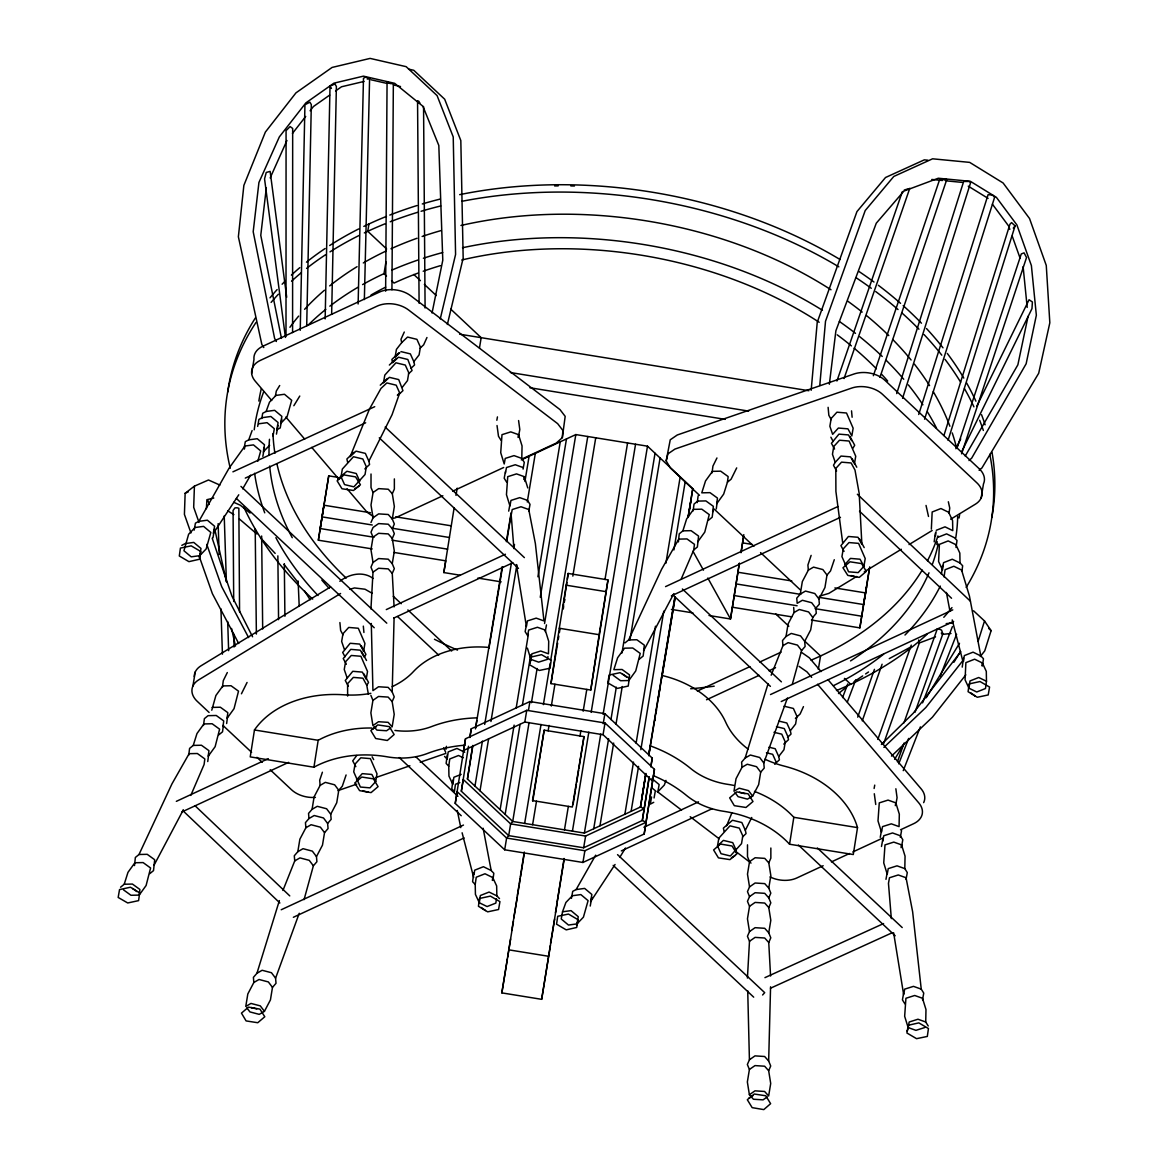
<?xml version="1.0" encoding="UTF-8"?>
<svg xmlns="http://www.w3.org/2000/svg" width="1168" height="1168" viewBox="0 0 1168 1168"><rect width="100%" height="100%" fill="white"/><g stroke="black" fill="none" stroke-linecap="round" stroke-linejoin="round"><path stroke-width="1.5" d="M285.999 336.472L286.072 130.626L290.117 126.567L292.672 128.451L292.584 332.559M371.015 474.004L371.015 487.538L373.059 492.516L371.001 505.014L373.045 517.774L370.986 522.49M394.361 478.895L394.361 489.042L392.317 493.757L394.346 506.518L392.287 519.015L394.331 523.994L392.287 528.724L394.331 533.703L392.287 538.433L394.317 551.194L392.258 563.691L394.317 568.67L392.258 573.4L394.098 606.907M747.505 844.829L747.491 856.655L749.535 861.648L747.491 874.146L749.52 886.892L747.476 891.622L749.52 896.615L747.462 901.331L749.52 906.324L747.462 918.822L749.491 931.568L747.447 936.298L749.491 941.291L747.418 978.054M770.851 848.012L770.851 858.159L768.792 862.889L770.836 875.635L768.778 888.133L770.822 893.126L768.763 897.842L770.822 902.835L768.763 907.565L770.807 920.311L768.748 932.809L770.792 937.802L768.748 942.518L770.573 976.025M385.63 291.197L387.061 82.183L393.339 84.14L391.937 289.781M300.234 330.325L304.936 104.784L309.885 102.171L311.316 104.58L306.702 325.887M325.157 318.893L330.018 85.994L334.953 84.038L336.384 86.461L331.639 314.353M521.789 458.396L522.052 445.942L518.548 434.657L510.781 431.883L501.992 434.671L500.722 452.702L504.211 463.973L505.233 458.411L514.022 455.622L521.789 458.396L524.286 462.367L523.06 469.113M527.775 487.932L524.286 476.661L516.519 473.887L507.73 476.675L506.459 494.692L509.949 505.978M904.806 868.612L905.054 856.144L901.565 844.873L893.783 842.099L884.994 844.887L883.738 862.904L887.227 874.19L888.235 868.627L897.024 865.838L904.806 868.612L907.288 872.584L906.061 879.329M928.224 1025.971L925.728 1022L925.976 1009.532L922.486 998.26L914.719 995.486L905.93 998.275L904.66 1016.291L908.149 1027.577L915.931 1030.351L924.72 1027.563M358.123 304.001L363.482 78.285L365.496 77.146L369.599 78.606L364.358 299.577M370.884 695.369L372.928 700.362L370.869 712.86L372.913 725.605L378.505 721.722L388.126 722.335L392.156 726.846L394.215 714.349L392.171 701.603L394.229 696.873L392.185 691.879L394.098 617.682M767.245 1096.942L763.054 1099.862L753.433 1099.249L749.389 1094.737L754.981 1090.839L764.602 1091.467L768.646 1095.978L770.705 1083.481L768.661 1070.72L770.705 1065.99L768.661 1061.011L770.573 986.799M219.891 485.085L208.488 479.99L194.414 486.151L185.143 493.261L184.413 514.402L190.953 532.958M194.414 486.151L193.684 507.292L199.042 522.476M599.169 634.662L590.774 690.054L550.96 683.601L559.297 628.253L599.126 634.706L607.988 579.897L568.159 573.444L559.297 628.253M206.4 508.679L206.897 499.685L213.759 498.05M370.942 608.937L373.001 572.159L370.957 567.166L373.015 562.45L378.607 558.552L388.229 559.18L392.258 563.691M521.76 459.097L556.275 443.066L562.334 437.65L562.859 430.452L557.662 423.663L408.537 309.958A23.754 16.06 9.4 0 0 377.176 306.118L260.347 360.401A23.754 16.06 9.4 0 0 255.237 381.177L271.721 400.493M811.161 390.302L817.235 322.31L856.947 211.598L885.519 177.507L924.311 159.855L927.845 160.191M819.775 385.469L825.513 321.258L865.211 210.547L893.797 176.456L932.59 158.804L969.674 162.381L1003.108 182.982L1029.534 218.518L1046.265 265.428L1049.828 322.791L1038.702 373.249L981.923 467.974L979.105 470.281M266.319 187.844L260.771 235.337L281.473 338.413M829.353 384.228L835.894 330.748L876.277 223.205L903.959 191.056L938.284 178.237L970.404 181.332L996.377 197.334L1016.89 224.928L1031.388 265.559L1036.352 315.243L1026.146 363.774L971.703 458.119L969.002 460.557M607.988 580.058L590.774 690.054M134.524 865.561L135.357 857.473L139.007 854.494L171.93 783.932L189.128 753.681L197.348 753.506L204.823 758.923L204.093 764.529L190.778 795.452M123.487 889.855L130.962 895.272L139.182 895.097L139.912 889.476L132.422 884.059L124.217 884.249L120.567 887.227M139.182 895.097L146.102 885.505L150.584 867.999L143.109 862.583L134.889 862.758L127.969 872.35L124.217 884.249M188.705 755.2L189.596 748.396L193.246 745.418L196.983 733.533L203.918 723.941L212.138 723.751L219.613 729.182L215.131 746.688L208.196 756.265L208.941 750.659L201.451 745.242L193.246 745.418M203.495 725.459L204.385 718.656L208.035 715.677L216.241 715.488L223.73 720.919L223 726.525M211.773 710.217L215.89 695.515L222.825 685.923L231.045 685.747L238.52 691.164L234.038 708.669L227.103 718.262L227.833 712.655L220.358 707.224L212.138 707.414M207.743 761.551L208.634 754.747M222.402 687.441L223.292 680.637L227.307 672.549M223.424 725.007L222.533 731.81L218.883 734.789M226.636 723.547L227.526 716.743M628.822 680.521L629.552 674.914L622.062 669.483L613.857 669.673L617.609 657.774L624.53 648.182L632.749 648.006L640.225 653.423L635.742 670.928L628.822 680.521L620.602 680.71L613.127 675.279M644.035 649.247L643.145 656.051L639.495 659.029M678.404 541.923L679.236 533.834L682.886 530.856L686.623 518.957L693.558 509.365L701.778 509.175L709.253 514.606L704.771 532.112L697.836 541.689M693.135 510.883L694.026 504.08L697.676 501.101L705.881 500.911L713.371 506.343L712.641 511.949M697.252 502.62L698.128 495.816M681.119 579.255L693.734 549.953L694.464 544.346L686.988 538.93L678.769 539.12L661.57 569.356L628.647 639.933L624.997 642.896M712.042 472.865L712.933 466.076L716.948 457.973M713.064 510.431L712.173 517.234L708.523 520.213M716.276 508.971L717.167 502.167M727.43 482.194L728.16 476.588L720.685 471.171L712.465 471.361L705.53 480.939L701.778 492.838L709.998 492.648L717.473 498.079L716.743 503.685L723.678 494.093L727.43 482.194L731.08 479.23L736.701 467.901M446.015 749.228L446.424 746.323M447.329 754.63L446.118 763.419L448.76 766.208L448.95 776.092L452.863 784.502M448.76 766.208L449.768 758.952L458.528 755.492L463.185 757.755M453.009 779.976L451.782 788.765L454.44 791.539L455.447 784.297L459.827 782.56M453.067 783.056L453.87 777.26L461.17 774.369M473.799 872.905L472.587 881.694L475.23 884.483L475.42 894.367L479.333 902.776L487.085 906.558L495.845 903.098L496.444 898.747M474.062 874.54L474.661 870.189L483.421 866.714L491.173 870.51L493.816 873.284L492.852 880.322M475.23 884.483L476.237 877.226L484.997 873.766L492.75 877.548L496.663 885.957L496.838 895.841L499.495 898.63M479.333 902.776L480.325 895.535L489.085 892.06L496.838 895.841M492.341 880.438L492.75 877.548M934.181 541.806L935.393 533.017M935.451 536.097L936.064 531.747M936.824 544.595L937.232 541.689M949.015 513.336L949.745 508.051L948.343 501.758M941.423 574.189L942.649 565.4M944.08 576.977L945.087 569.721L953.833 566.261L961.585 570.042L969.44 596.06L980.813 655.934L983.456 658.708L982.492 665.745M956.023 547.471L957.001 540.434L954.344 537.66L946.591 533.878L937.831 537.338M961.936 571.064L962.666 565.779L960.023 563.005L952.27 559.224L943.51 562.684L942.503 569.926L938.59 561.516L939.408 544.376L948.168 540.915L955.92 544.697L959.833 553.106L960.023 563.005M962.228 667.118L963.439 658.329M963.498 661.409L964.301 655.613L973.061 652.153L980.813 655.934M968.973 688.2L969.966 680.959L978.726 677.498L986.478 681.28L985.485 688.521L976.725 691.996L968.973 688.2L965.06 679.791L965.878 662.65L974.638 659.19L982.39 662.971L986.303 671.381L986.478 681.28M981.981 665.877L982.39 662.971M200.546 553.369L200.808 551.515L191.187 545.85L180.427 548.084L179.303 555.983L188.924 561.647L199.421 559.253L200.546 553.369L199.261 557.078M529.922 662.928L529.659 664.796L539.28 670.461L550.04 668.227L551.179 660.329L541.543 654.664L531.06 657.044L529.922 662.928L531.206 659.219M577.824 921.581L578.087 919.727L568.466 914.062L557.705 916.296L556.567 924.195L566.203 929.859L576.685 927.465L577.824 921.581L576.539 925.29M907.2 1031.154L906.937 1033.008L916.559 1038.673L927.319 1036.439L928.443 1028.541L918.822 1022.876L908.324 1025.256L907.2 1031.154L908.485 1027.431M563.589 603.783L563.122 607.141L563.487 605.447M567.385 579.138L568.159 573.444M564.305 602.221L564.699 599.68M563.925 601.564L564.845 595.563M565.035 594.322L565.94 588.511M566.203 586.847L566.86 582.613M563.268 608.995L563.648 606.542M370.84 693.339A83.629 61.656 9 0 1 343.83 694.799A100.214 73.876 9 0 0 254.463 729.971L250.229 756.893L313.929 767.215A95.046 70.065 9 0 1 387.221 756.82A61.67 45.464 9 0 0 427.473 753.448A116.815 86.125 9 0 1 465.025 745.184M372.198 548.916L318.353 540.2L323.872 505.204L370.533 512.752M337.698 477.318L328.734 475.858L318.353 540.2M313.929 767.215L318.178 740.293A95.046 70.065 9 0 1 371.906 728.029M459.958 575.182L443.825 572.568L454.118 507.89M455.987 495.393L457.228 488.151M455.228 803.423L465.506 738.775L526.753 710.319L605.009 722.992L654.46 769.362L644.181 834.01L582.934 862.466L504.678 849.793L455.228 803.423L457.17 791.685L506.62 838.055L584.876 850.727L646.123 822.272L642.312 820.52L583.664 847.778L508.693 835.631L461.331 791.218L468.499 746.264M469.886 737.534L471.259 728.788L529.922 701.545L604.878 713.677L652.24 758.105L650.868 766.836M649.204 776.822L642.312 820.52L644.254 808.782L640.458 807.015L584.38 833.076L512.708 821.469L467.434 779.012L472.66 745.812M475.697 727.722L476.821 720.539M550.405 945.423L541.66 999.326L501.846 992.888L512.037 929.991M541.66 999.326L554.639 919.128M645.685 773.829L640.458 807.015L645.816 774.632M648.722 755.74L675.075 597.286M658.124 699.676L658.679 696.084M659.248 692.493L659.818 688.916M661.511 678.141L661.935 675.454A87.6 64.59 9 0 1 725.664 722.116A83.629 61.656 9 0 0 748.148 749.155M688.244 517.366L692.77 488.647L647.495 446.176L575.824 434.569L521.308 459.915M649.218 777.319L644.254 808.782L585.606 836.04L510.635 823.893L463.273 779.479L461.331 791.218M644.181 834.01L654.46 769.362M739.286 563.356L730.511 618.982L709.005 615.507M740.979 552.581L743.797 534.637M707.823 578.043L730.511 618.982L739.388 563.283M741.081 552.508L743.622 536.36M764.952 759.215A83.629 61.656 9 0 0 784.166 766.091A100.214 73.876 9 0 1 857.516 827.616L853.282 854.538L789.568 844.23L793.817 817.308A95.046 70.065 9 0 0 754.499 791.408M811.41 620.033L859.867 627.873L865.386 592.877L834.872 587.942M864.729 598.542L869.722 566.874M517.366 895.36L524.271 852.012M519.074 885.943L513.745 918.092M517.366 896.776L511.745 930.516M519.366 884.161L520.271 878.453M578.934 768.281L583.985 736.614L544.171 730.161L532.769 801.117M557.18 901.813L564.086 858.465M557.18 903.229L550.537 943.335M520.519 876.949L524.33 853.151M512.329 928.224L513.453 921.187M555.442 912.748L564.144 859.59M578.656 770.062L576.627 782.618M507.642 957.278L510.591 938.984M507.394 958.797L501.846 992.888M575.444 789.948L576.393 784.093M573.065 804.65L574.014 798.781M574.247 797.306L575.211 791.422M299.227 913.288L275.59 978.185L276.013 983.31L272.48 987.398L270.436 999.896L264.435 1011.342L259.238 1014.364L249.908 1011.911L246.813 1007.809M282.933 890.469L294.73 860.904L294.292 855.779L297.825 851.691L299.869 839.193L305.885 827.747L311.082 824.725L320.397 827.178L324.529 832.653L322.485 845.136L316.47 856.597L316.908 861.721L313.374 865.809L304.06 899.637M305.885 827.747L305.447 822.622L308.98 818.534L308.542 813.41L312.075 809.322L314.119 796.824L320.134 785.378L325.332 782.356L334.647 784.808L338.778 790.269L336.734 802.766L330.719 814.227L331.157 819.352L327.624 823.44L328.062 828.565L324.529 832.653M787.436 698.041L763.784 762.952L764.222 768.077L760.689 772.15L758.645 784.648L752.645 796.109L747.447 799.131L738.118 796.678L735.022 792.576M771.143 675.221L782.94 645.67L782.502 640.546L786.035 636.458L788.079 623.96L794.094 612.499L799.277 609.492L808.606 611.944L812.738 617.405L810.694 629.902L804.679 641.349L805.117 646.488L801.584 650.561L792.269 684.404M815.833 608.192L811.702 602.732L802.387 600.279L797.189 603.301L796.751 598.162L800.284 594.089L802.328 581.591L808.344 570.13L813.527 567.122L822.856 569.561L826.988 575.036L824.944 587.533L818.929 598.98L819.367 604.104L815.833 608.192L816.271 613.317L812.738 617.405M192.91 686.054L195.231 671.98M251.66 373.483L253.982 359.408A23.754 16.06 9.4 0 1 262.683 346.327L379.512 292.044A23.754 16.06 9.4 0 1 410.859 295.869L559.983 409.588L565.181 416.363L562.334 437.65M368.971 223.964L367.759 231.293L386.623 248.988M328.734 475.858L320.193 528.535L374.037 537.251M362.591 284.598A354.955 239.805 9.4 0 1 383.995 273.648L385.936 261.909M392.287 528.724L388.258 524.213L378.622 523.585L373.03 527.483L370.986 532.214L373.03 537.192L370.971 549.69L373.015 562.45M479.464 348.035L481.172 337.669L450.79 309.17M443.825 572.568L445.767 560.83L393.733 552.406M465.506 738.775L463.565 750.498L524.812 722.043L603.068 734.716L652.518 781.1M469.872 737.169L471.259 728.788M475.434 728.92L502.167 566.801M506.343 541.602L511.102 512.81M467.434 779.012L472.879 745.432M488.954 648.313L502.576 566.67M506.751 541.47L510.956 515.38M484.705 724.408L511.511 562.465M513.905 548.069L514.504 544.463M524.928 481.479L529.089 456.294M474.967 786.079L482.428 741.096M490.94 721.517L516.855 564.962M527.279 501.977L535.324 453.388M480.004 790.809L488.647 738.614M516.154 708.129L528.374 634.355M537.908 576.773L560.246 441.811M500.123 809.672L514.124 725.109M522.388 705.238L530.725 654.854M540.258 597.271L566.48 438.92M505.16 814.403L520.052 724.423M524.812 722.043L526.753 710.319M504.678 849.793L506.62 838.055L508.693 835.631L510.635 823.893L512.708 821.469L529.089 722.496M528.535 709.925L529.922 701.545M531.44 702.698L537.105 668.505M544.551 623.522L575.824 434.569M543.383 704.625L550.23 663.249M550.829 659.643L587.767 436.511M524.651 823.411L541.032 724.437M550.96 683.601L557.662 643.115M558.246 639.597L558.815 636.078M559.399 632.56L559.983 629.026M544.171 730.161L532.52 800.576L572.335 807.03L583.985 736.614M551.325 706.041L554.931 684.244M572.831 576.116L595.738 437.796M532.608 824.696L536.506 801.219M548.157 730.818L549.048 725.416M583.182 711.195L586.789 689.412M604.995 579.474L627.581 442.964M564.465 829.849L568.349 806.387M580.014 735.971L580.905 730.584M591.169 712.363L635.553 444.249M572.437 831.149L588.818 732.175M603.111 714.305L647.495 446.176M584.38 833.076L600.761 734.103M603.214 723.737L604.878 713.677M583.664 847.778L585.606 836.04M603.068 734.716L605.009 722.992M582.934 862.466L584.876 850.727M610.952 719.576L616.31 687.193M621.975 653L655.044 453.257M593.724 828.74L608.616 738.76M615.989 724.306L622.237 686.507M629.99 639.728L660.081 457.973M599.958 825.834L613.653 743.067M699.486 495.32L670.301 467.945L666.198 460.893L670.242 439.796L677.265 434.992L853.925 374.023A23.754 16.06 9.4 0 1 884.891 380.286L979.222 468.762A23.754 16.06 9.4 0 1 983.471 483.932L981.135 498.021M636.107 743.169L655.467 626.209M665.891 563.224L680.199 476.851M624.88 814.257L633.509 762.076M640.838 749.695L663.774 611.127M673.907 549.953L685.222 481.566M631.114 811.366L638.56 766.383M648.693 754.966L674.9 596.614M688.01 517.439L692.77 488.647M641.728 798.941L645.904 773.45M648.751 755.258L649.861 748.557M688.273 516.475L690.653 502.109M654.752 720.641L655.35 717.05M655.949 713.444L656.547 709.852M661.906 677.455L675.016 598.279M650.853 766.485L652.24 758.105M747.724 990.771L749.418 1059.77L747.359 1064.501L749.403 1069.479L747.359 1081.977L749.389 1094.737M818.33 669.381L820.549 655.978L804.694 641.101M869.386 568.728L863.546 604.542L818.68 597.286M859.867 627.873L866.568 586.876M341.041 476.792L342.341 469.054L353.481 456.732L362.839 458.98L366.329 466.777L365.029 474.529L353.889 486.852L344.545 484.589L341.041 476.792L343.392 474.588M717.532 845.924L718.831 838.171L729.956 825.849L739.315 828.112L742.804 835.908L741.519 843.646L730.38 855.969L721.021 853.706L717.532 845.924L723.386 840.391L732.745 842.654L736.234 850.435M375.702 781.567L377.001 773.815L370.373 758.616L360.781 757.813L355.043 764.106L353.729 771.844L360.372 787.042L369.964 787.86L375.702 781.567L371.847 774.457L362.241 773.639L356.503 779.947M854.421 463.973L855.735 456.235L849.107 441.037L839.5 440.219L833.762 446.512L832.463 454.264L835.237 462.353L833.47 465.229L836.595 470.981M863.911 566.319L865.211 558.567L858.582 543.368L848.99 542.565L843.252 548.858L841.938 556.61L848.567 571.809L858.173 572.612L863.911 566.319L860.057 559.209L850.45 558.406L844.712 564.699M564.159 601.535L564.582 599.155M194.18 530.126L195.421 523.147L198.852 521.351L207.364 520.198L214.605 526.257L213.306 533.455L238.768 494.794M199.713 555.676L206.152 548.945L210.824 532.433L203.582 526.374L195.071 527.513L188.617 534.258L183.96 550.77L191.187 556.829L199.713 555.676L200.998 548.478L193.757 542.419L185.245 543.573L181.814 545.368M212.956 537.835L214.518 529.089M244.068 448.643L245.309 441.665L248.74 439.854L257.252 438.715L264.494 444.774L263.457 450.527M244.448 448.921L244.959 446.03L253.471 444.891L260.712 450.936L257.821 461.243M257.675 426.422L258.916 419.429L262.347 417.633L270.859 416.494L278.086 422.539L276.801 429.751L280.232 427.955L281.795 419.21M261.763 418.509L262.698 413.268L266.129 411.472L274.641 410.318L281.868 416.377L280.846 422.13M262.844 456.352L264.406 447.607M275.371 396.288L276.305 391.046L279.692 385.513M273.035 435.927L274.319 428.714L267.078 422.67L258.566 423.809M276.451 434.116L278.013 425.386M562.523 911.785L561.239 918.982L568.466 925.041L576.977 923.888L583.431 917.157L588.088 900.645L580.861 894.586L572.349 895.725L565.896 902.47L562.523 911.785L571.035 910.631L578.262 916.69L576.977 923.888M571.444 898.338L572.7 891.359L576.131 889.563L584.642 888.41L591.869 894.469L590.585 901.667L615.054 864.481M590.234 906.047L591.796 897.301M651.583 796.926L650.299 804.139L653.73 802.328M654.08 797.963L655.365 790.751L651.744 787.728M658.11 790.342L659.146 784.589L651.919 778.53M496.838 420.276L497.451 416.903M505.452 471.522L504.211 478.267L506.708 482.238M505.467 473.098L506.474 467.536L515.263 464.747L523.045 467.521M518.052 437.445L518.548 434.657M518.577 436.248L519.804 429.503L518.577 420.553M508.708 511.131L509.934 504.386M510.197 504.576L510.971 500.415L519.745 497.626L527.527 500.4L530.024 504.372L528.783 511.117M523.775 479.435L524.286 476.661M526.374 624.909L525.147 631.654L527.644 635.626L528.651 630.063L537.441 627.274L545.222 630.048L548.712 641.32L548.464 653.788L540.682 651.014L531.893 653.803L530.885 659.365L538.652 662.139L547.442 659.351L547.953 656.562M545.237 631.64L546.463 624.895M874.117 788.488L874.73 785.115M880.249 837.339L881.475 830.594M881.49 846.479L882.716 839.734M882.731 841.31L883.753 835.748L892.542 832.959L900.309 835.733L902.806 839.719L901.579 846.464M895.316 805.657L895.827 802.869L888.06 800.095L879.27 802.883L878 820.914L881.49 832.185L882.512 826.623L891.301 823.834L899.068 826.608L899.316 814.154L895.827 802.869M895.841 804.46L897.068 797.715L895.856 788.765M885.972 879.343L887.213 872.598M900.324 837.325L901.565 830.579M901.054 847.647L901.565 844.873M903.652 993.121L902.426 999.866L904.908 1003.838M908.149 1027.577L909.171 1022.015L917.96 1019.226L925.728 1022M922.516 999.852L923.742 993.107L921.245 989.135L912.646 911.843L906.047 877.737L898.265 874.963L889.476 877.752L888.468 883.315L891.33 918.603M432.043 313.009L442.789 260.201L438.818 145.474L422.918 106.273L394.653 83.322L363.423 76.154L333.902 83.176L305.855 102.901L279.342 136.904L258.931 182.471L253.193 231.717L274.597 338.355L276.363 341.509M1028.074 316.294L1017.868 364.825L965.235 456.031M440.248 318.922L455.578 254.463L453.228 136.933L437.095 95.615L406.157 66.664L370.11 58.4L332.092 67.437L295.971 92.856L265.37 132.086L243.864 185.391L238.374 236.768L261.851 344.472L263.778 347.553M447.359 324.5L463.17 258.084L460.82 140.554L444.687 99.222L413.749 70.284L408.596 69.102M666.198 460.893L667.921 453.885L674.943 449.081L851.589 388.112A23.754 16.06 9.4 0 1 882.555 394.361L976.886 482.837A23.754 16.06 9.4 0 1 975.368 504.196L950.679 519.22M264.435 1011.342L260.303 1005.882L250.974 1003.429L245.776 1006.451L247.82 993.953L253.836 982.492L253.398 977.368L256.931 973.294L279.371 900.586M752.645 796.109L748.513 790.634L739.183 788.196L733.986 791.203L736.03 778.706L742.045 767.259L741.607 762.135L745.14 758.047L768.106 683.616M943.919 435.533L1009.94 224.227L1011.576 222.592L1015.08 225.891L948.08 440.321M978.156 641.217L984.522 620.982L973.528 610.762M984.522 620.982L991.106 630.662L984.741 650.883L980.288 656.533M896.717 393.587L963.658 181.463L969.323 181.478L970.55 182.88L902.572 398.303M918.72 414.494L988.099 194.647L992.61 195.085L994.596 197.348L924.574 419.195M956.957 448.366L1021.27 253.952L1024.059 252.857L1026.541 257.515L961.585 453.826M322.397 772.223L319.696 780.253L320.134 785.378M346.093 774.968L342.312 786.195L338.778 790.269M811.132 555.384L807.906 565.005L808.344 570.13M834.288 559.72L830.521 570.948L826.988 575.036M873.357 375.702L939.685 179.419L946.781 179.536L879.942 377.337M836.916 381.016L902.397 191.508M844.055 378.534L909.799 188.252M368.854 461.185L365.365 453.388L356.006 451.14L350.152 456.673L369.38 409.223L380.972 388.448L386.842 382.929L396.2 385.177L399.69 392.974L392.068 414.698L368.854 461.185L369.584 464.47L364.839 468.937M857.721 717.152L874.438 669.352M862.276 720.831L882.088 664.227M877.81 739.417L911.274 645.101M883.519 743.943L919.391 642.809L918.647 640.006M903.944 722.875L937.349 628.72L938.342 628.793L941.539 630.107L942.868 633.786L915.011 712.29M897.462 761.77L904.12 743.009M248.74 439.854L252.113 430.554M266.129 411.472L269.501 402.157L275.955 395.412L284.466 394.273L291.693 400.317L287.036 416.845L280.583 423.575M665.994 780.399L664.315 785.057L657.861 791.787M842.566 697.603L847.734 683.952M847.369 701.939L855.75 679.834M898.718 763.828L908.66 738.424M922.574 702.859L952.387 626.632M903.244 770.646L920.369 726.876M940.123 676.374L956.592 634.297M726.627 825.791L731.942 812.709M270.173 177.945L286.934 140.51M404.274 332.033L400.974 339.333L401.704 342.604L396.419 349.393L395.134 357.145L399.821 352.721M426.962 337.508L423.663 344.808L420.115 348.166M803.453 706.625L800.153 713.94L795.408 718.408M955.877 448.716L960.709 438.891M976.798 406.157L1029.066 299.753L1032.395 301.972L1031.986 308.615L961.658 451.768M241.44 693.792L247.061 682.462M742.512 836.945L746.06 833.587L745.33 830.317L751.739 817.483M250.609 475.157L242.681 488.837M625.479 848.012L619.96 857.049M153.972 865.342L183.361 809.789M673.834 593.621L643.612 650.766L644.342 645.159L636.852 639.743L628.647 639.933M198.852 521.351L229.059 468.207L244.959 446.03M576.131 889.563L595.665 855.166M293.84 405.719L299.767 396.054M344.429 649.583L341.655 641.48L342.969 633.742L348.706 627.435L358.299 628.253L364.927 643.451L363.628 651.189L359.759 644.094L350.166 643.276L342.677 652.445L345.013 656.766M347.027 677.601L344.253 669.512L345.567 661.76L351.305 655.467L360.897 656.27L367.526 671.469L366.212 679.221L362.357 672.111L352.765 671.308L345.275 680.477L348.385 686.215M364.182 657.292L365.949 654.416L361.262 645.787M368.387 694.274L366.781 685.309L368.548 682.433L363.861 673.819M852.961 448.132L854.713 445.271L850.041 436.642M842.683 542.77L835.908 491.421L835.806 468.456L841.544 462.148L851.136 462.966L854.991 470.062L859.181 493.392L861.882 544.39L858.013 537.28L848.421 536.477L840.931 545.646L844.041 551.384M926.253 697.719L959.512 643.261M894.63 759.302L904.032 743.899M953.92 662.241L960.505 651.467M233.702 601.505L233.074 510.46L234.943 507.89L237.104 507.788L238.856 508.27L239.571 612.032M960.68 651.817L913.172 713.312L881.387 744.483M411.005 368.3L414.567 364.942L413.837 361.657L419.108 354.868L420.407 347.13L416.918 339.333L407.559 337.07L401.704 342.604M402.215 387.382L407.486 380.593L408.785 372.84L405.296 365.058L395.937 362.795L384.798 375.118L383.498 382.87L389.367 377.337L398.726 379.585L402.945 390.652L398.2 395.134M787.495 737.417L791.043 734.059L790.327 730.788L795.598 723.999L796.897 716.247L793.393 708.45L784.049 706.202M774.676 764.252L779.421 759.784L778.691 756.499L783.976 749.71L785.261 741.972L781.772 734.176L773.975 732.292M292.453 133.429L305.709 116.435M310.119 110.77L313.433 106.522L329.683 95.104M962.578 660.957L925.859 707.487L883.913 747.374M965.819 674.856L932.444 717.167L891.476 756.119M1013.269 228.125L1015.08 225.891M762.602 994.99L764.69 992.654L617.536 854.64M356.766 755.492L352.721 760.879L355.831 766.631M835.237 462.353L840.975 456.06L850.567 456.863L853.662 462.557M263.194 451.972L269.647 445.227M398.989 352.751L391.879 359.452L392.609 362.737L398.463 357.204L407.822 359.467L412.041 370.533L408.479 373.891M389.353 365.044L396.463 358.342M380.257 385.177L387.367 378.461M397.339 395.193L399.69 392.974M354.006 452.279L346.896 458.98L347.611 462.265M337.786 479.114L346.911 471.259L356.269 473.522L359.759 481.318M783.786 744.133L788.517 739.651L787.787 736.38L784.297 728.584L776.501 726.7M358.81 486.165L360.416 484.778L355.583 476.88L343.947 474.923L337.129 480.851L341.961 488.75L353.466 490.487L358.81 486.165L354.911 488.691M372.446 729.226L370.855 730.613L375.687 738.512L387.323 740.483L394.142 734.541L389.309 726.642L377.79 724.905L372.446 729.226L376.359 726.7M735.3 855.297L736.891 853.896L732.059 845.997L720.422 844.041L713.604 849.968L718.437 857.867L729.956 859.619L735.3 855.297L731.387 857.823M748.936 1098.343L747.33 1099.745L752.163 1107.644L763.799 1109.6L770.617 1103.672L765.785 1095.774L754.28 1094.022L748.936 1098.343L752.834 1095.818M149.854 873.606L153.504 870.627L154.702 859.736L147.212 854.319L139.007 854.494M693.734 549.953L697.384 546.974L698.581 536.083L691.091 530.666L682.886 530.856M838.493 693.544L846.712 686.886M335.581 90.943L341.494 86.782L364.066 81.424M373.059 492.516L378.651 488.633L388.272 489.246L392.317 493.757M373.045 517.774L378.636 513.876L388.258 514.504L392.287 519.015M373.03 537.192L378.622 533.309L388.243 533.922L392.287 538.433M373.001 572.159L378.593 568.261L388.229 568.889L392.258 573.4M372.928 700.362L378.52 696.464L388.141 697.092L392.171 701.603M390.769 727.825L386.564 730.745L376.943 730.117L373.921 726.744M749.535 861.648L755.127 857.75L764.763 858.378L768.792 862.889M749.52 886.892L755.112 883.008L764.748 883.621L768.778 888.133M749.52 896.615L755.112 892.717L764.733 893.33L768.763 897.842M749.52 906.324L755.097 902.426L764.733 903.054L768.763 907.565M749.491 931.568L755.083 927.684L764.719 928.297L768.748 932.809M749.491 941.291L755.083 937.393L764.704 938.006L768.748 942.518M749.418 1059.77L755.01 1055.872L764.631 1056.5L768.661 1061.011M749.403 1069.479L754.995 1065.596L764.631 1066.209L768.661 1070.72M853.925 681.835L862.685 675.922M865.605 673.951L868.525 671.98M330.573 586.92L201.013 665.804A23.754 16.06 9.4 0 0 194.238 676.549M339.83 581.284C349.144 573.97 363.073 570.918 373.132 578.437M340.589 593.49L198.677 679.878A23.754 16.06 9.4 0 0 197.144 701.238L209.101 712.451M856.582 576.496L828.827 593.402L819.6 596.147M864.305 571.809L901.316 549.267M909.04 544.58L932.166 530.491M312.075 809.322L317.273 806.314L326.602 808.752L330.719 814.227M308.98 818.534L314.177 815.512L323.492 817.965L327.624 823.44M297.825 851.691L303.023 848.683L312.352 851.136L316.47 856.597M294.73 860.904L299.928 857.896L309.243 860.334L313.374 865.809M800.284 594.089L805.482 591.066L814.797 593.519L818.929 598.98M786.035 636.458L791.232 633.436L800.547 635.888L804.679 641.349M782.94 645.67L788.137 642.648L797.452 645.101L801.584 650.561M256.931 973.294L262.128 970.272L271.458 972.725L275.59 978.185M253.836 982.492L259.033 979.485L268.363 981.938L272.48 987.398M745.14 758.047L750.338 755.024L759.667 757.477L763.784 762.952M742.045 767.259L747.243 764.237L756.557 766.69L760.689 772.15M367.248 79.088L369.599 78.606M889.257 658.621L911.055 646.838M442.862 495.758L395.207 517.906L391.952 518.548M452.731 491.173L503.671 467.507M386.287 609.594L505.408 554.231M393.704 618.106L512.84 562.757M176.339 801.35L268.29 758.631M665.556 586.613L837.967 506.503M181.916 811.935L288.642 762.354M671.352 595.884L840.478 517.307M697.354 691.047L749.944 666.607M759.799 662.022L781.173 652.094M706.523 699.778L759.112 675.338M768.982 670.768L775.552 667.702M281.211 909.755L463.477 825.061M770.5 694.551L952.767 609.871M293.358 917.289L464.119 837.938M781.217 701.545L953.628 621.434M643.918 827.236L698.508 801.861M621.332 850.903L712.334 808.621M823.177 865.722L796.853 877.956A23.754 16.06 9.4 0 1 770.033 876.92M831.412 861.911L849.516 853.487M852.801 851.968L882.424 838.201M900.528 829.791L913.683 823.674A23.754 16.06 9.4 0 0 918.793 802.898L817.556 684.273M232.914 471.843L374.724 406.698M245.295 478.092L365.672 422.787M764.938 977.645L883.577 923.567M770.5 988.216L892.44 932.633M185.143 493.261L188.267 491.889M936.254 530.301L945.014 526.841L952.767 530.622L952.592 520.724L948.679 512.314L940.926 508.533L932.166 511.993L931.349 529.133M919.026 643.072L935.539 636.881M337.888 790.648L356.751 784.137M375.614 777.625L409.91 765.785M420.203 762.237L445.928 753.36M904.251 190.063L908.412 188.705M349.831 589.314L354.444 587.942L365.015 589.227L372.242 593.344M946.197 623.624L953.278 622.894M942.153 634.399L951 633.479M944.343 179.784L946.781 179.536M931.787 179.463L942.503 180.5M946.065 180.836L962.125 182.383M419.093 303.227L417.56 101.134L418.889 101.266M856.538 576.948L859.283 577.372L866.291 571.4L861.648 563.604L849.983 561.793L842.96 567.765L847.807 575.401L856.538 576.948L850.961 575.561M739.417 792.327L736.672 791.904L729.664 797.875L734.307 805.672L745.972 807.482L752.995 801.511L748.148 793.875L739.417 792.327L744.994 793.714M368.329 792.181L371.074 792.605L378.082 786.633L373.439 778.852L361.773 777.041L354.751 783.013L359.598 790.634L368.329 792.181L362.752 790.809M251.208 1007.575L248.463 1007.152L241.455 1013.123L246.098 1020.92L257.763 1022.73L264.786 1016.744L259.938 1009.123L251.208 1007.575L256.785 1008.948M459.637 334.194L808.855 390.725M510.358 372.534L748.659 411.107M529.922 387.747L725.226 419.37M743.023 542.945L751.988 544.39M395.66 516.825L451.286 525.834M737.972 572.247L791.802 580.963M322.032 516.869L372.285 525.001M392.025 528.199L449.446 537.499M736.132 583.912L800.737 594.381M391.981 540.156L447.607 549.164M734.292 595.578L797.102 605.754M815.045 608.659L861.707 616.208M732.453 607.243L791.67 616.835M566.086 585.183L605.9 591.636M477.873 578.072L501.174 581.854M671.381 609.404L692.887 612.893M254.463 729.971L318.178 740.293M793.817 817.308L857.516 827.616M508.62 949.818L548.449 956.256M371.001 79.774L386.623 83.351M393.558 84.943L400.507 86.534M400.989 351.612L410.348 353.875L413.837 361.657M779.027 721.109L786.823 722.992L790.327 730.788M768.967 747.213L775.202 748.717L778.691 756.499M766.442 752.805L772.676 754.309L776.165 762.091M921.245 989.135L913.478 986.361L904.689 989.135L903.667 994.698L893.622 932.765M941.291 633.144L942.868 633.786M387.061 82.183L390.404 83.643M233.804 502.313L240.389 505.262L250.083 513.044M227.818 510.898L233.877 514.592M464.703 752.236L456.951 748.44L448.191 751.915L447.183 759.156L444.541 756.382M975.09 695.967L977.324 697.267L988.216 694.931L989.573 687.061L980.025 681.543L969.148 683.893L968.082 691.69L975.09 695.967L970.9 692.931M622.296 673.965L620.062 672.68L609.17 675.016L607.813 682.871L617.361 688.39L628.238 686.054L629.304 678.258L622.296 673.965L626.486 677.017M485.45 910.544L487.684 911.843L498.575 909.507L499.933 901.638L490.385 896.119L479.508 898.469L478.442 906.266L485.45 910.544L481.26 907.492M132.656 888.541L130.422 887.242L119.53 889.593L118.172 897.447L127.721 902.966L138.598 900.63L139.664 892.834L132.656 888.541L136.846 891.593M968.243 186.15L988.099 198.385M801.379 652.255L809.293 657.774L821.075 671.571M799.043 666.344L806.971 671.863L811.672 677.382M373.672 516.825L367.073 512.212L347.057 488.764M417.56 101.134L419.896 102.857M656.927 791.32L681.528 810.096M690.215 816.724L719.181 838.799M735.095 850.946L751.024 863.079M207.831 500.371L209.233 504.386M239.425 519.03L256.916 534.01M988.654 628.384L991.106 630.662M714.086 509.014L753.9 546.361M760.543 552.581L800.343 589.913M413.793 274.48L420.407 280.67M424.364 284.393L436.263 295.548M775.625 613.842L788.838 626.238M844.449 678.389L850.727 684.287M383.995 273.648L386.506 275.998M391.543 280.729L394.054 283.079A338.822 228.899 9.4 0 1 418.159 273.049M682.375 588.993L781.407 681.864M672.695 594.731L770.398 686.375M385.177 427.065L524.388 557.618M817.366 847.983L902.222 927.567M379.264 437.854L518.475 568.407M798.416 845.033L895.199 935.802M393.266 596.264L401.237 603.725M407.866 609.944L451.666 651.029M397.573 616.558L438.715 655.146M240.944 486.384L386.783 623.172M236.359 498.429L374.242 627.742M613.171 865.357L753.696 997.165M415.677 756.66L457.929 796.284M399.179 757.521L461.243 815.731M223.716 726.16L251.616 752.323M256.931 757.317L262.245 762.295M270.217 769.77L291.474 789.714A23.754 16.06 9.4 0 0 315.418 797.394M857.356 494.254L970.418 601.213M859.502 511.204L951.54 598.25M195.202 805.891L289.766 895.9M182.661 810.461L279.867 902.966M260.566 537.893L275.166 553.384M392.185 691.879L388.141 687.368L378.52 686.755L372.928 690.653L371.293 623.464M828.127 679.849L921.129 788.823A23.754 16.06 9.4 0 1 923.654 802.635M285.853 417.049L304.687 439.11M311.739 447.388L338.822 479.114M284.043 564.334L298.015 582.482M992.42 204.196L1008.612 225.979L1009.824 229.366M304.454 590.847L310.133 599.768M500.984 440.234L498.488 436.263L497.028 425.532M330.018 85.994L331.435 88.418M692.989 551.267L703.457 570.174M851.618 440.628L848.537 434.934L838.945 434.131L831.441 443.3L834.565 449.052M831.193 419.589L828.842 415.282L828.112 407.325M852.071 458.571L856.757 467.2M830.886 437.212L833.222 441.519M859.517 538.988L864.203 547.602M361.832 651.89L366.518 660.504M363.409 655.861L360.328 650.182L350.736 649.364L343.231 658.548L346.356 664.285M342.983 634.823L340.647 630.516L339.903 622.559M366.781 685.309L362.927 678.199L353.335 677.396L347.597 683.689L347.641 696.07M372.125 756.791L373.672 759.623M248.609 637.597L221.657 586.57L206.78 544.405M238.71 643.524L212.386 593.68L199.29 556.567M252.58 636.794L231.936 596.118L212.182 538.2M443.665 747.914L445.621 752.119M745.33 830.317L741.841 822.52L732.497 820.257L723.372 828.112L724.102 831.382M1012.233 236.14L1020.087 258.157M256.259 532.199L255.208 529.148L256.376 634.063M527.396 648.079L530.885 659.365M949.978 611.331L946.401 592.439M952.197 619.916L962.855 661.146M460.776 827.63L457.272 810.446M462.119 832.784L473.653 877.431M926.034 505.437L928.502 516.46M214.722 529.06L226.49 581.927M231.556 628.457L235.483 646.108M483.143 828.243L491.173 870.51M516.358 564.553L526.403 626.486L527.41 620.923L536.2 618.135L543.967 620.923L535.382 543.631L528.768 509.525L521.001 506.751L512.212 509.54L511.19 515.103L513.92 548.624M874.292 793.744L875.752 804.475M286.7 297.227L270.129 171.389L266.246 172.455L264.552 178.879L285.43 337.435M1023.11 266.611L1027.198 307.418M851.53 410.873L852.129 417.239M363.321 626.121L363.92 632.487M793.656 607.375L794.094 612.499M298.117 581.036L299.212 606.309M224.227 515.891L226.373 581.46M227.687 621.537L228.636 650.678M218.153 523.644L219.161 554.464M220.942 608.835L222.431 654.153M284.32 563.764L284.904 616.266M277.853 555.866L278.568 619.668M261.647 536.01L262.683 629.012M423.561 106.551L425.094 307.987M233.936 634.297L234.023 647.043M937.933 535.937A338.822 228.899 9.4 0 1 927.48 560.728M922.209 570.086A338.822 228.899 9.4 0 1 811.132 660.154M714.203 686.185A338.822 228.899 9.4 0 1 690.682 688.755M457.506 650.094A338.822 228.899 9.4 0 1 434.467 639.261M346.181 578.102A338.822 228.899 9.4 0 1 276.962 464.003M274.918 453.33A338.822 228.899 9.4 0 1 272.991 433.62M940.298 586.073A354.955 239.805 9.4 0 1 904.981 635.027M883.577 654.226A354.955 239.805 9.4 0 1 833.426 685.674M318.003 595.534A354.955 239.805 9.4 0 1 275.896 537.674M264.727 512.825A354.955 239.805 9.4 0 1 254.609 473.274M254.23 429.809A354.955 239.805 9.4 0 1 263.793 391.528M308.323 324.908A354.955 239.805 9.4 0 1 325.799 309.374M329.843 306.191A354.955 239.805 9.4 0 1 357.846 287.328M391.82 270.129A354.955 239.805 9.4 0 1 418.246 259.938M423.4 258.23A354.955 239.805 9.4 0 1 442.716 252.522M462.499 247.747A354.955 239.805 9.4 0 1 822.418 310.265M839.369 321.463A354.955 239.805 9.4 0 1 855.487 333.347M859.706 336.691A354.955 239.805 9.4 0 1 882.234 356.444M886.235 360.357A354.955 239.805 9.4 0 1 903.74 379.279M908.339 384.871A354.955 239.805 9.4 0 1 922.895 404.77M927.465 411.954A354.955 239.805 9.4 0 1 936.502 428.13M957.687 516.592A354.955 239.805 9.4 0 1 955.745 537.995M258.858 401.062A354.955 239.805 9.4 0 1 261.267 388.813M289.927 327.274A354.955 239.805 9.4 0 1 298.658 316.09M304.6 309.316A354.955 239.805 9.4 0 1 324.47 290.219M329.683 285.897A354.955 239.805 9.4 0 1 357.058 266.669M363.306 262.946A354.955 239.805 9.4 0 1 386.199 250.959M390.988 248.755A354.955 239.805 9.4 0 1 417.034 238.257M422.13 236.476A354.955 239.805 9.4 0 1 441.27 230.519M460.951 225.482A354.955 239.805 9.4 0 1 831.003 289.766M847.749 301.169A354.955 239.805 9.4 0 1 862.188 312.09M866.349 315.462A354.955 239.805 9.4 0 1 888.79 335.581M892.746 339.523A354.955 239.805 9.4 0 1 911.098 359.992M914.456 364.197A354.955 239.805 9.4 0 1 929.567 385.601M933.276 391.674A354.955 239.805 9.4 0 1 949.876 426.232M952.241 432.934A354.955 239.805 9.4 0 1 956.577 447.957M959.629 514.519A354.955 239.805 9.4 0 1 959.045 518.023M227.702 392.098A387.221 261.603 9.4 0 1 255.398 317.915M269.983 297.855A387.221 261.603 9.4 0 1 277.123 289.591M282.13 284.218A387.221 261.603 9.4 0 1 284.729 281.576M291.401 275.122A387.221 261.603 9.4 0 1 299.796 267.647M306.454 262.158A387.221 261.603 9.4 0 1 325.113 248.521M329.683 245.514A387.221 261.603 9.4 0 1 358.751 228.913M363.832 226.402A387.221 261.603 9.4 0 1 386.491 216.372M389.791 215.073A387.221 261.603 9.4 0 1 417.034 205.539M422.29 203.947A387.221 261.603 9.4 0 1 440.117 199.086M459.681 194.647A387.221 261.603 9.4 0 1 840.055 259.515M858.918 271.458A387.221 261.603 9.4 0 1 873.985 282.028M878.38 285.299A387.221 261.603 9.4 0 1 900.557 303.344M903.171 305.651A387.221 261.603 9.4 0 1 921.45 323.2M926.516 328.558A387.221 261.603 9.4 0 1 942.999 347.83M947.321 353.451A387.221 261.603 9.4 0 1 963.79 378.082M966.608 382.958A387.221 261.603 9.4 0 1 975.893 401.179M981.529 414.655A387.221 261.603 9.4 0 1 985.12 424.802M992.026 452.439A387.221 261.603 9.4 0 1 991.778 517.628M989.778 454.323A387.221 261.603 9.4 0 1 966.14 587.402M951.978 607.594A387.221 261.603 9.4 0 1 943.802 617.303M926.925 634.399A387.221 261.603 9.4 0 1 836.463 690.536M312.674 599.096A387.221 261.603 9.4 0 1 243.805 507.073M230.271 468.251A387.221 261.603 9.4 0 1 256.084 322.339M271.093 302.41A387.221 261.603 9.4 0 1 278.393 294.219M291.562 281.181A387.221 261.603 9.4 0 1 301.198 272.772M306.6 268.406A387.221 261.603 9.4 0 1 325.419 254.843M330.004 251.865A387.221 261.603 9.4 0 1 359.233 235.396M364.328 232.914A387.221 261.603 9.4 0 1 385.279 223.716M390.229 221.759A387.221 261.603 9.4 0 1 417.56 212.328M421.079 211.277A387.221 261.603 9.4 0 1 440.716 205.962M461.886 201.305A387.221 261.603 9.4 0 1 838.843 266.844M856.159 277.765A387.221 261.603 9.4 0 1 871.299 288.292M875.708 291.547A387.221 261.603 9.4 0 1 898.017 309.52M901.959 312.995A387.221 261.603 9.4 0 1 918.939 329.215M924.049 334.544A387.221 261.603 9.4 0 1 941.788 355.16M945.043 359.379A387.221 261.603 9.4 0 1 960.636 382.184M964.476 388.652A387.221 261.603 9.4 0 1 973.908 406.844M979.675 420.305A387.221 261.603 9.4 0 1 983.354 430.452M938.211 544.025A338.822 228.899 9.4 0 1 932.312 564.465M928.998 572.802A338.822 228.899 9.4 0 1 850.538 660.913M329.186 588.336A338.822 228.899 9.4 0 1 321.842 580.131M292.263 537.703A338.822 228.899 9.4 0 1 269.677 466.047M269.049 455.301A338.822 228.899 9.4 0 1 269.472 439.299M371.044 295.008A338.822 228.899 9.4 0 1 385.674 287.138M423.21 271.239A338.822 228.899 9.4 0 1 440.438 265.647M461.769 259.982A338.822 228.899 9.4 0 1 819.191 322.28M837.237 334.836A338.822 228.899 9.4 0 1 851.37 345.889M854.085 348.152A338.822 228.899 9.4 0 1 876.409 368.811M881.519 374.183A338.822 228.899 9.4 0 1 887.68 381.016M392.171 686.638A83.629 61.656 9 0 0 413.457 671.571A87.6 64.59 9 0 1 488.91 647.437M477.245 717.853A116.815 86.125 9 0 0 431.722 726.525A61.67 45.464 9 0 1 394.93 730.438M554.625 185.931A379.162 256.157 9.4 0 1 558.202 185.887M570.816 185.931A379.162 256.157 9.4 0 1 574.452 185.989M734.176 785.48A95.046 70.065 9 0 0 727.708 784.341A61.67 45.464 9 0 1 690.638 768.456A116.815 86.125 9 0 0 650.284 745.87M789.568 844.23A95.046 70.065 9 0 0 723.459 811.264A61.67 45.464 9 0 1 686.39 795.364A116.815 86.125 9 0 0 653.481 775.698M831.178 418.494L829.864 426.247L832.638 434.335L838.376 428.043L847.968 428.846L851.837 435.956L853.136 428.203L846.508 413.005L836.916 412.202L831.178 418.494"/></g></svg>
